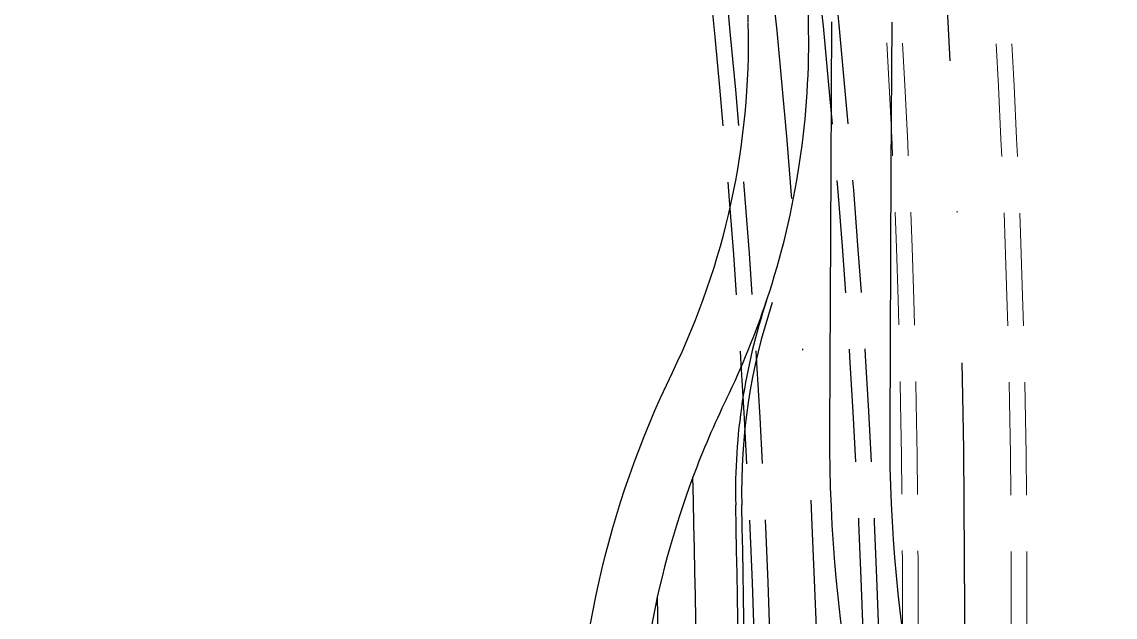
# Model space of a CAD drawing. Extents: x 2610184 to 2620710, y 1263771 to 1270672.
# Drawn here: x 2614618 to 2614708.9, y 1266589.9 to 1266639.3 of the extents above; entities that cross this region are included whole.
import ezdxf

# ---------------------------------------------------------------- set-up
doc = ezdxf.new("R2010")
doc.units = 0
doc.header["$LTSCALE"] = 5
for name, pattern in [('CADWORK_13', [4, 2, -2]), ('DASHDOT', [10, 5, -2.5, 0, -2.5]), ('DASHEDX2', [3.75, 2.5, -1.25])]:
    doc.linetypes.add(name, pattern=pattern)
for name, color, linetype in [('Anschluss Birsfelden Grundvariante', 7, 'CONTINUOUS'), ('Grundriss_16', 7, 'CONTINUOUS'), ('Grundriss_26', 7, 'CONTINUOUS'), ('TunnelachseOst', 3, 'CONTINUOUS'), ('TunnelacsheWest', 3, 'CONTINUOUS')]:
    doc.layers.add(name, color=color, linetype=linetype)

msp = doc.modelspace()

# ---------------------------------------------------------------- linework, layer by layer
at = {"layer": 'Anschluss Birsfelden Grundvariante', "color": 1, "linetype": 'Continuous', "lineweight": -3, "elevation": 2.5}
for points in [[(2614678.384, 1266639.246, 0.002715), (2614678.376, 1266639.751, 0.165106), (2614673.345, 1266653.655), (2614673.244, 1266653.783)], [(2614664.034, 1266574.27, -0.116583), (2614672.08, 1266610.186, 0.119724), (2614678.384, 1266639.17)], [(2614693.397, 1266399.183, 0.006727), (2614703.424, 1266500.579, 0.12017), (2614694.697, 1266556.766, -0.099894), (2614685.156, 1266605.29), (2614685.264, 1266627.116), (2614685.325, 1266639.291)], [(2614698.366, 1266398.624, 0.006727), (2614708.405, 1266500.154, 0.12017), (2614699.315, 1266558.682, -0.099894), (2614690.156, 1266605.265), (2614690.264, 1266627.091), (2614690.325, 1266639.266)]]:
    msp.add_lwpolyline(points, format="xyb", dxfattribs=at)
at = {"layer": 'Anschluss Birsfelden Grundvariante', "color": 1, "linetype": 'CADWORK_13', "lineweight": -3, "elevation": 2.5}
msp.add_lwpolyline([(2614673.78, 1266601.478, -0.023667), (2614676.577, 1266608, 0.032462), (2614679.902, 1266616.145)], format="xyb", dxfattribs=at)
at = {"layer": 'Anschluss Birsfelden Grundvariante', "color": 1, "linetype": 'Continuous', "lineweight": -3}
for centre, radius, start, end in [((2614631.841, 1266638.822, 2.5), 51.544, 0.52096, 10.08325), ((2614615.576, 1266637.654, 2.5), 67.826, 341.51143, 1.38302), ((2614727.321, 1266600.289, 2.5), 50, 161.51143, 181.28662), ((2614727.321, 1266600.289, 2.5), 49.5, 161.51143, 181.28662), ((2614744.029, 1266575.209, 2.5), 75, 159.49733, 180.67298), ((2612717.429, 1266555.148, 2.5), 1956.899, 359.51451, 1.356618), ((2612717.429, 1266555.148, 2.5), 1960.399, 359.51451, 1.286618), ((2612717.429, 1266555.148, 2.5), 1960.899, 359.51451, 1.286618), ((2612270.216, 1266555.343, 2.5), 2400.9, 359.600291, 0.865372)]:
    msp.add_arc(centre, radius, start, end, dxfattribs=at)
at = {"layer": 'Grundriss_16', "color": 1, "linetype": 'DASHEDX2', "lineweight": -3, "ltscale": 0.75}
for points in [[(2614475.066, 1267105.095, -0.186119), (2614689.581, 1266574.66)], [(2614688.282, 1266574.639, 0.186119), (2614474.117, 1267104.207)], [(2614468.458, 1267098.911, -0.186119), (2614680.533, 1266574.513)], [(2614467.509, 1267098.022, -0.186119), (2614679.233, 1266574.491)]]:
    msp.add_lwpolyline(points, format="xyb", dxfattribs=at)
at = {"layer": 'Grundriss_26', "color": 1, "linetype": 'DASHEDX2', "lineweight": 18, "ltscale": 0.75}
for points in [[(2614689.323, 1266724.948, -0.04291), (2614700.211, 1266585.935)], [(2614690.605, 1266725.16, -0.04291), (2614701.511, 1266585.925)], [(2614680.394, 1266723.471, -0.04291), (2614691.162, 1266586.004)], [(2614681.677, 1266723.683, -0.04291), (2614692.462, 1266585.994)]]:
    msp.add_lwpolyline(points, format="xyb", dxfattribs=at)
at = {"layer": 'TunnelachseOst', "linetype": 'DASHDOT', "lineweight": 25}
msp.add_lwpolyline([(2614511.132, 1267107.64, -0.176158), (2614696.336, 1266585.965)], format="xyb", dxfattribs=at)
at = {"layer": 'TunnelacsheWest', "color": 3, "linetype": 'DASHDOT', "lineweight": -3}
msp.add_lwpolyline([(2614471.287, 1267101.559, -0.186119), (2614684.407, 1266574.576)], format="xyb", dxfattribs=at)

doc.saveas('drawing.dxf')
